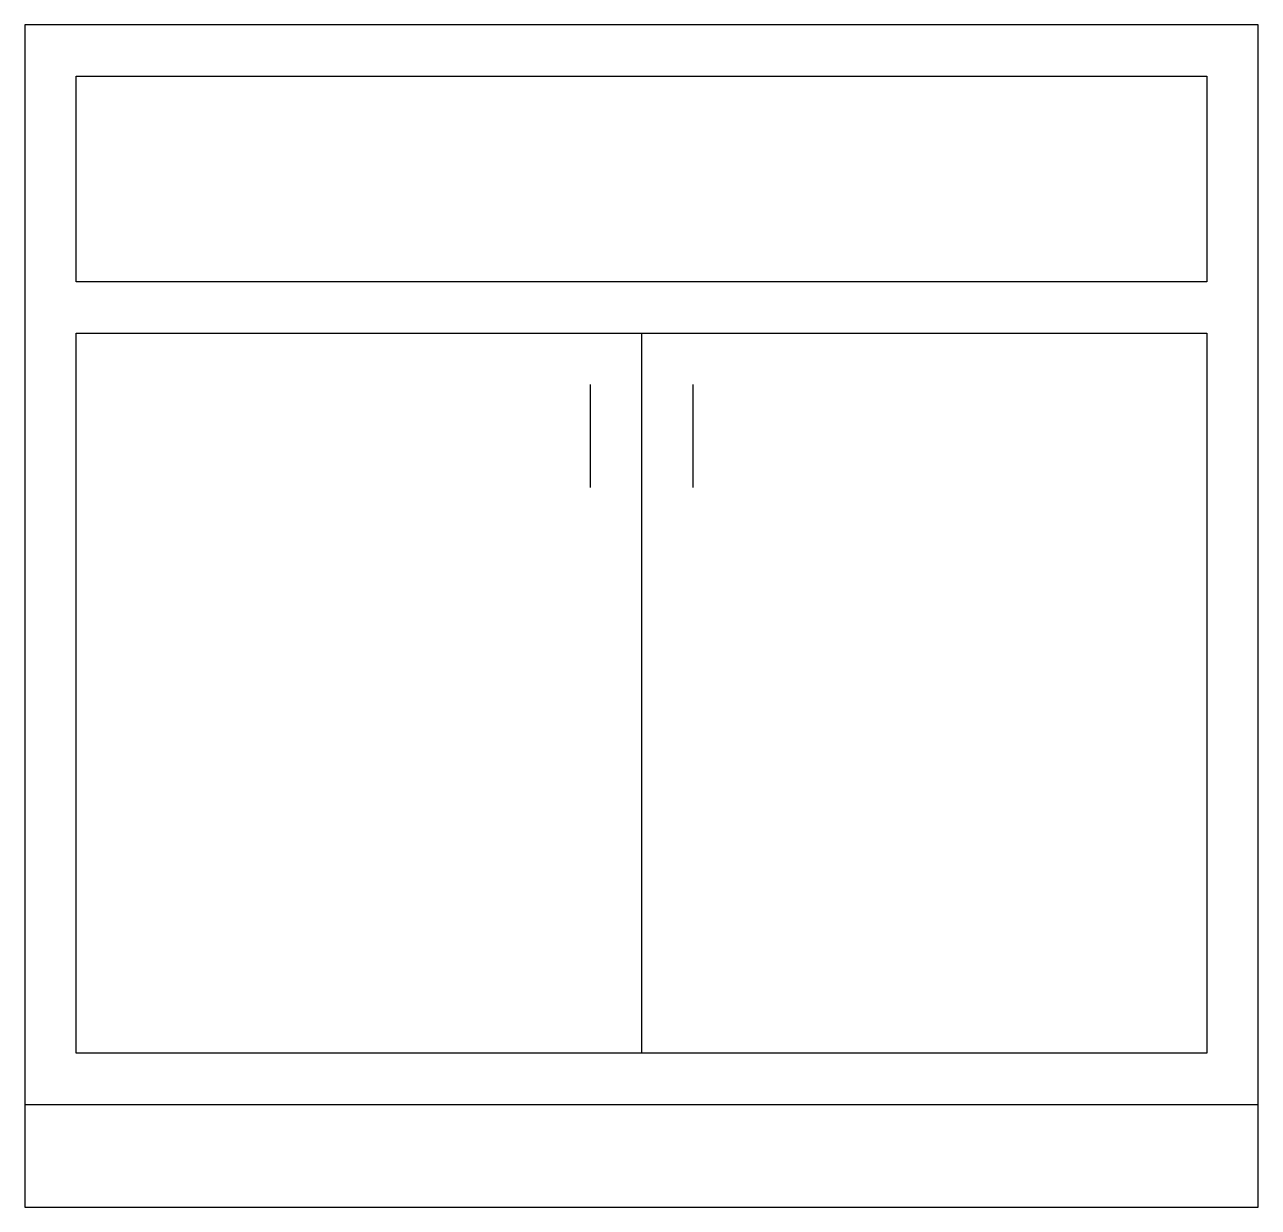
# Model space of a CAD drawing. Extents: x -0.45 to 0.45, y 0 to 0.863.
import ezdxf

# ---------------------------------------------------------------- set-up
doc = ezdxf.new("R2010")
doc.units = 0
doc.header["$MEASUREMENT"] = 0

msp = doc.modelspace()

# ---------------------------------------------------------------- linework, layer by layer
for points in [[(0.45, 0), (0.45, 0.8625), (-0.45, 0.8625), (-0.45, 0)], [(0.4125, 0.825), (0.4125, 0.675), (-0.4125, 0.675), (-0.4125, 0.825)], [(-0.4125, 0.1125), (-0.4125, 0.6375), (0.4125, 0.6375), (0.4125, 0.1125)]]:
    msp.add_lwpolyline(points, close=True)
for points in [[(0, 0.6375), (0, 0.1125)], [(-0.0375, 0.6), (-0.0375, 0.525)], [(0.0375, 0.6), (0.0375, 0.525)], [(-0.45, 0.075), (0.45, 0.075)]]:
    msp.add_lwpolyline(points)

doc.saveas('drawing.dxf')
